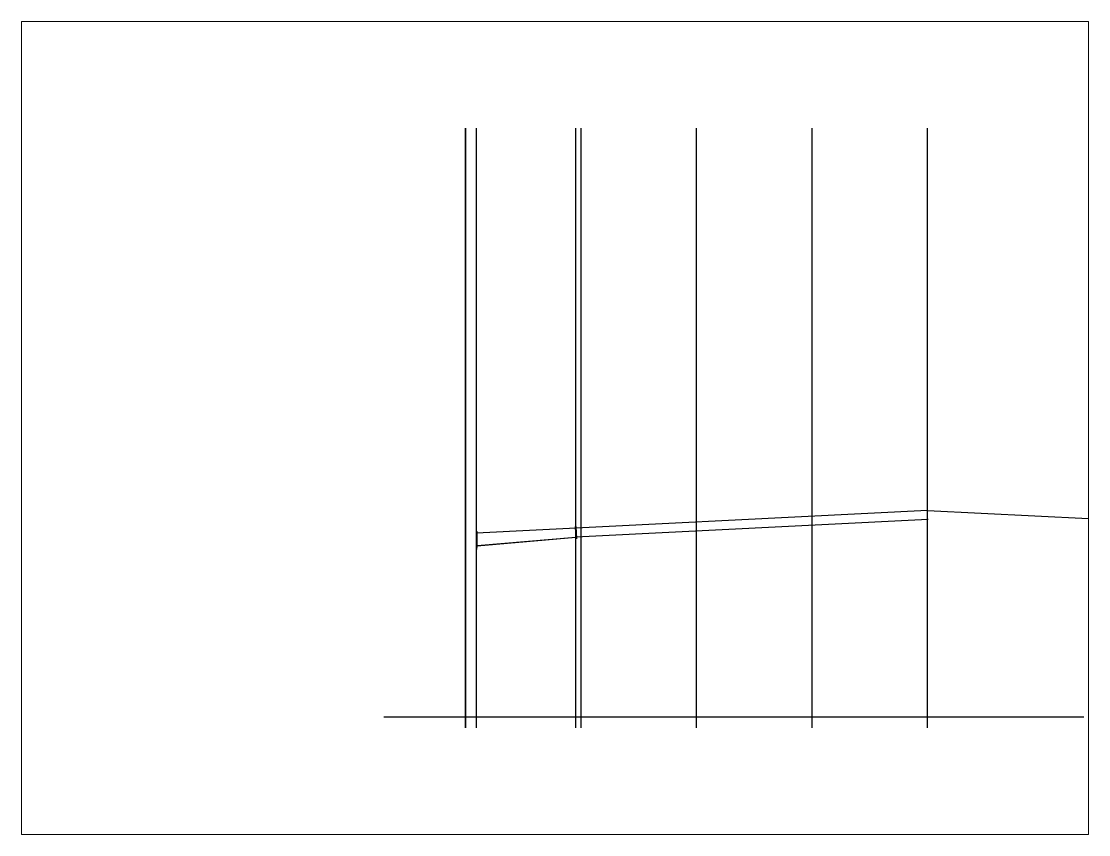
# Paper-space layout '布局1' of a CAD drawing. Extents: x 1.05 to 9.45, y 0.8 to 7.2.
# The model-space entities are those that its viewports show. They can reach past a viewport. Long polylines and large blocks are cut down to what shows.
import ezdxf

# ---------------------------------------------------------------- set-up
doc = ezdxf.new("R2010")
doc.units = 0
doc.header["$LTSCALE"] = 1000
doc.header["$MEASUREMENT"] = 0
doc.layers.add('DOTE', color=1, linetype='Continuous')

msp = doc.modelspace()

# ---------------------------------------------------------------- linework, layer by layer
for p, q in [((48171, 15564), (23561, 14333)), ((48172, 15556), (23561, 14325)), ((48172, 15556), (23561, 14325)), ((48172, 15556), (23561, 14325)), ((48171, 15564), (73371, 14304)), ((28993, 14014), (28959, 14693)), ((29011, 14015), (28977, 14694)), ((48196, 15075), (28988, 14114)), ((48196, 15065), (28988, 14104)), ((29029, 14016), (28995, 14695)), ((23561, 13443), (23561, 14424)), ((23561, 14424), (23605, 14424)), ((23583, 13443), (23583, 14424)), ((23605, 13543), (23605, 14424)), ((23605, 13645), (28988, 14114)), ((23605, 13635), (28988, 14104)), ((23561, 13443), (23583, 13443)), ((23605, 13543), (23583, 13543)), ((18507, 4304), (56689, 4304)), ((22971, 4310), (22981, 4310)), ((22971, 4310), (23571, 4310)), ((23561, 4310), (23571, 4310))]:
    msp.add_line(p, q)
at = {"layer": 'DOTE'}
for p, q in [((22971, 3705), (22971, 36416)), ((22971, 3705), (22971, 36416)), ((22971, 3705), (22971, 36416)), ((22971, 3705), (22971, 36416)), ((22981, 3705), (22981, 36416)), ((23561, 3705), (23561, 36416)), ((28981, 3705), (28981, 36416)), ((29271, 3705), (29271, 36416)), ((35571, 3705), (35571, 36416)), ((41871, 3705), (41871, 36416)), ((48171, 3705), (48171, 36416)), ((23571, 3705), (23571, 13443))]:
    msp.add_line(p, q, dxfattribs=at)

psp = doc.layouts.new('布局1')

# ---------------------------------------------------------------- viewports
at = {"layer": '0', "view_target_point": (6, 4.5)}
psp.add_viewport(center=(5.25, 4), size=(8.4, 6.4), view_center_point=(27838.5245, 20055.9993), view_height=44356.188509, dxfattribs=at)

doc.saveas('drawing.dxf')
